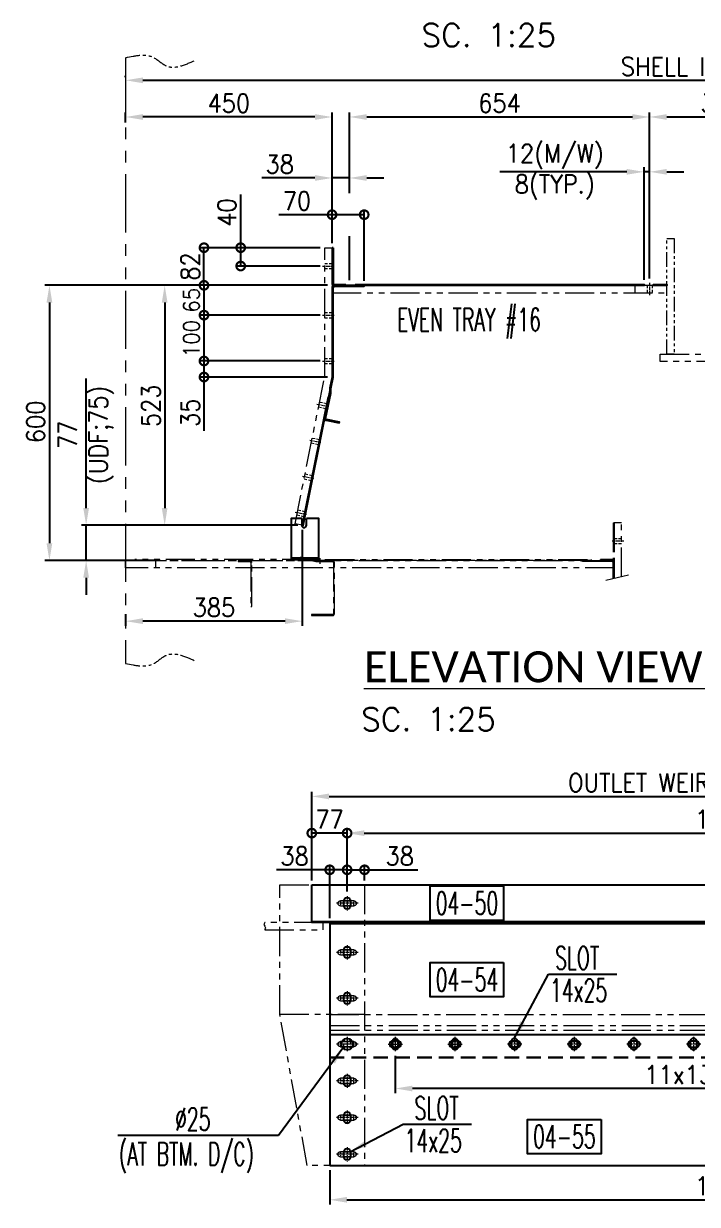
# Model space of a CAD drawing. Header units: inches. Extents: x -15980 to 45789, y -23276 to 2417.
# Drawn here: x 5788 to 7256, y -18742 to -16168 of the extents above; entities that cross this region are included whole.
import ezdxf
from ezdxf.enums import TextEntityAlignment as Align

# ---------------------------------------------------------------- set-up
doc = ezdxf.new("R2010")
doc.units = ezdxf.units.IN
doc.header["$MEASUREMENT"] = 0
for name, pattern in [('CENTER', [50.8, 31.75, -6.35, 6.35, -6.35]), ('CENTERX2', [101.6, 63.5, -12.7, 12.7, -12.7]), ('HIDDEN', [9.525, 6.35, -3.175]), ('HIDDENX2', [19.05, 12.7, -6.35]), ('PHANTOMX2', [127, 63.5, -12.7, 12.7, -12.7, 12.7, -12.7])]:
    doc.linetypes.add(name, pattern=pattern)
for name, color, linetype, lineweight in [('Center line', 181, 'CENTER', 5), ('CENTER LINES', 181, 'CENTERX2', 5), ('HATCH', 130, 'PHANTOMX2', 9), ('HIDDEN', 211, 'HIDDEN', 5), ('HIDDEN LINES', 211, 'HIDDENX2', 5), ('TEXT', 2, 'Continuous', 13)]:
    doc.layers.add(name, color=color, linetype=linetype, lineweight=lineweight)
doc.layers.add('dim', color=82, linetype='Continuous')
doc.styles.add('ROMANS', font='ROMANS.shx', dxfattribs={"width": 0.9, "bigfont": '@extfont2.shx'})
doc.styles.add('style4', font='calibri.ttf')
doc.dimstyles.new('1X25', dxfattribs={"dimscale": 25, "dimtxt": 1.6, "dimasz": 1.5, "dimexe": 0.4, "dimexo": 0.4, "dimgap": 0.4, "dimtad": 1, "dimdsep": 46, "dimtxsty": 'ROMANS', "dimcen": 0, "dimclrd": 256, "dimclre": 256, "dimclrt": 2, "dimadec": 0, "dimazin": 0, "dimtfac": 1, "dimtmove": 0, "dimatfit": 3, "dimfxl": 0.7, "dimlwd": -1, "dimlwe": -1, "dimarcsym": 1})

# ---------------------------------------------------------------- blocks, each defined once
blk = doc.blocks.new('*D424')
at = {"layer": 'Defpoints', "color": 0, "transparency": 16777216}
for p in [(6010.1, -16294.9), (8610.1, -16291.5), (8610.1, -16294.9)]:
    blk.add_point(p, dxfattribs=at)
at = {"layer": 'dim', "transparency": 16777216}
for p, q in [((6010.1, -16284.9), (6010.1, -16281.5)), ((6047.6, -16291.5), (8572.6, -16291.5)), ((8610.1, -16284.9), (8610.1, -16281.5))]:
    blk.add_line(p, q, dxfattribs=at)
for points in [[(6047.6, -16285.3), (6047.6, -16297.8), (6010.1, -16291.5)], [(8572.6, -16285.3), (8572.6, -16297.8), (8610.1, -16291.5)]]:
    blk.add_solid(points, dxfattribs=at)
at = {"layer": 'dim', "color": 2, "transparency": 16777216, "insert": (7310.1, -16261.5), "char_height": 40, "attachment_point": 5, "style": 'ROMANS'}
blk.add_mtext('SHELL I.D.=%%C2600', dxfattribs=at)
blk = doc.blocks.new('A$Ccc4aeafe')
blk.add_lwpolyline([(64.7, 605), (80.7, 605), (80.7, 323), (15.7, 0), (0, 3.2), (64.7, 324.7)], close=True)
at = {"layer": 'Center line', "ltscale": 0.2}
for p, q in [((60, 565), (85.3, 565)), ((60, 458), (85.3, 458)), ((60, 358), (85.3, 358)), ((72.3, 258.4), (47.8, 263.3)), ((56.5, 180), (32, 184.9)), ((40.7, 101.6), (16.2, 106.5)), ((24.9, 23.1), (0.4, 28.1))]:
    blk.add_line(p, q, dxfattribs=at)
at = {"layer": 'HIDDEN'}
for p, q in [((64.7, 570.5), (80.7, 570.5)), ((64.7, 559.5), (80.7, 559.5)), ((64.7, 463.5), (80.7, 463.5)), ((64.7, 452.5), (80.7, 452.5)), ((64.7, 363.5), (80.7, 363.5)), ((64.7, 352.5), (80.7, 352.5)), ((68.9, 264.7), (53.3, 267.9)), ((66.8, 253.9), (51.1, 257.1)), ((53.2, 186.3), (37.5, 189.4)), ((51, 175.5), (35.3, 178.6)), ((37.4, 107.8), (21.7, 111)), ((35.2, 97.1), (19.5, 100.2)), ((21.6, 29.4), (5.9, 32.6)), ((19.4, 18.6), (3.7, 21.8))]:
    blk.add_line(p, q, dxfattribs=at)
blk = doc.blocks.new('A$C940baf36')
at = {"ltscale": 0.5}
blk.add_lwpolyline([(91.4, -177.5), (107.4, -177.5), (107.4, 74.5), (91.4, 74.5)], close=True, dxfattribs=at)
blk = doc.blocks.new('A$C29092ab2')
for p, q in [((740.7, 523), (740.7, 507)), ((1120.7, 523), (1120.7, 507))]:
    blk.add_line(p, q)
for points in [[(810.7, 523), (80.7, 523), (80.7, 507), (810.7, 507)], [(1050.7, 523), (1780.7, 523), (1780.7, 507), (1050.7, 507)], [(795.7, 373), (1065.7, 373), (1065.7, 357), (795.7, 357)]]:
    blk.add_lwpolyline(points, close=True)
at = {"layer": 'Center line', "ltscale": 0.2}
for p, q in [((772.7, 528.1), (772.7, 501.9)), ((1088.7, 528.1), (1088.7, 501.9))]:
    blk.add_line(p, q, dxfattribs=at)
at = {"layer": 'HIDDEN'}
for p, q in [((767.2, 523), (767.2, 507)), ((778.2, 523), (778.2, 507)), ((1083.2, 523), (1083.2, 507)), ((1094.2, 523), (1094.2, 507)), ((899.7, 373), (899.7, 357)), ((961.7, 373), (961.7, 357))]:
    blk.add_line(p, q, dxfattribs=at)
at = {"xscale": -1}
for name, p in [('A$C940baf36', (918.1, 550.5)), ('A$Ccc4aeafe', (1861.4, 0))]:
    blk.add_blockref(name, p, dxfattribs=at)
for name, p in [('A$C940baf36', (943.2, 550.5)), ('A$Ccc4aeafe', (0, 0))]:
    blk.add_blockref(name, p)
blk = doc.blocks.new('A$C291c0052')
for p, q in [((3, 82), (1, 82)), ((31, 0), (31, 2))]:
    blk.add_line(p, q)
for points in [[(1, 82), (1, 4, 0.414214), (5, 0), (31, 0)], [(3, 82), (3, 4, 0.414214), (5, 2), (31, 2)]]:
    blk.add_lwpolyline(points, format="xyb")
at = {"layer": 'CENTER LINES'}
blk.add_line((0, 42), (4, 42), dxfattribs=at)
at = {"layer": 'HIDDEN LINES'}
for p, q in [((1, 54.5), (3, 54.5)), ((1, 29.5), (3, 29.5))]:
    blk.add_line(p, q, dxfattribs=at)
blk = doc.blocks.new('A$C7d63a8bb')
blk.add_lwpolyline([(-1.9, 223.3), (-13, 168.4, 0.414229), (-9.9, 163.7), (18.6, 158), (19, 159.9), (-9.5, 165.7, -0.414229), (-11, 168), (0.1, 223.1), (0.1, 233.3), (5, 257.7), (5, 452, -0.414214), (9, 456), (73, 456), (73, 458), (9, 458, 0.414214), (3, 452), (3, 257.9), (-1.9, 233.5), (-1.9, 223.3)], format="xyb")
at = {"layer": 'CENTER LINES', "ltscale": 0.1}
blk.add_line((41, 455), (41, 459), dxfattribs=at)
at = {"layer": 'CENTER LINES'}
for p, q in [((2, 393), (6, 393)), ((2, 293), (6, 293)), ((-8.8, 194.1), (-4.9, 193.3))]:
    blk.add_line(p, q, dxfattribs=at)
at = {"layer": 'HIDDEN LINES', "ltscale": 0.1}
for p, q in [((35, 456), (35, 458)), ((47, 456), (47, 458))]:
    blk.add_line(p, q, dxfattribs=at)
at = {"layer": 'HIDDEN LINES'}
for p, q in [((3, 405.5), (5, 405.5)), ((3, 380.5), (5, 380.5)), ((3, 305.5), (5, 305.5)), ((3, 280.5), (5, 280.5)), ((-5.4, 206.2), (-3.4, 205.8)), ((-10.3, 181.7), (-8.4, 181.3))]:
    blk.add_line(p, q, dxfattribs=at)
blk = doc.blocks.new('A$C08025b31')
at = {"layer": 'CENTER LINES'}
blk.add_line((0, 27.4), (4, 27.4), dxfattribs=at)
at = {"layer": 'HIDDEN LINES'}
for p, q in [((1, 39.9), (3, 39.9)), ((1, 14.9), (3, 14.9))]:
    blk.add_line(p, q, dxfattribs=at)
blk = doc.blocks.new('A$Cd7b1d68a')
blk.add_lwpolyline([(56.1, 279.3), (0, 0.4), (2, 0), (58.1, 278.9)], close=True)
at = {"rotation": 348.6218600303149}
for p in [(45.8, 233.1), (30, 154.6), (14.2, 76.2), (-1.5, -2.2)]:
    blk.add_blockref('A$C08025b31', p, dxfattribs=at)
blk = doc.blocks.new('A$C4edc5b9b')
blk.add_lwpolyline([(0, 2), (30, 2), (30, 0), (0, 0)], close=True)
blk = doc.blocks.new('A$Ce9d28f7a')
blk.add_lwpolyline([(3, 2), (633, 2), (633, 0), (3, 0)], close=True)
blk = doc.blocks.new('A$C5415b996')
blk.add_lwpolyline([(30, 0), (30, 96, 0.414214), (26, 100), (0, 100), (0, 98), (26, 98, -0.414214), (28, 96), (28, 0)], format="xyb", close=True)
blk = doc.blocks.new('A$C9f1ed8f9')
blk.add_lwpolyline([(431, 118, -0.414214), (433, 116), (433, 4, -0.414214), (431, 2), (385, 2), (385, 0), (431, 0, 0.414214), (435, 4), (435, 116, 0.414214), (431, 120), (395, 120), (385, 122), (0, 122), (0, 120), (384.8, 120), (394.8, 118)], format="xyb", close=True)
at = {"layer": 'CENTER LINES', "ltscale": 0.2}
blk.add_line((403, 125), (403, 113), dxfattribs=at)
at = {"layer": 'HIDDEN LINES', "ltscale": 0.2}
for p, q in [((397.5, 120), (397.5, 118)), ((408.5, 120), (408.5, 118))]:
    blk.add_line(p, q, dxfattribs=at)
blk.add_blockref('A$C5415b996', (225, 20))
blk = doc.blocks.new('A$Cd8bdfc00')
blk.add_lwpolyline([(0, 2), (580, 2), (580, 0), (0, 0)], close=True)
blk = doc.blocks.new('A$C98c03d73')
for p, q in [((65, 120), (65, 104)), ((995, 118), (995, 120)), ((995, 120), (1059, 120)), ((1059, 118), (995, 118)), ((1063, 80.2), (1063, 114)), ((1065, 114), (1065, 80.7)), ((1535, 114), (1535, 80.7)), ((1537, 80.2), (1537, 114)), ((1605, 120), (1541, 120)), ((1541, 118), (1605, 118)), ((1605, 118), (1605, 120)), ((2535, 120), (2535, 104)), ((1096, 88.2), (1046.6, 76.3)), ((1504, 88.2), (1553.4, 76.3))]:
    blk.add_line(p, q)
for points in [[(1081, 84.6), (1081, 202), (1065, 202), (1065, 80.7)], [(1519, 84.6), (1519, 202), (1535, 202), (1535, 80.7)]]:
    blk.add_lwpolyline(points)
for points in [[(0, 120), (1065, 120), (1065, 104), (0, 104)], [(2600, 120), (1535, 120), (1535, 104), (2600, 104)]]:
    blk.add_lwpolyline(points, close=True)
for centre, radius, start, end in [((1059, 114), 6, 0, 90), ((1059, 114), 4, 0, 90), ((1541, 114), 6, 90, 180), ((1541, 114), 4, 90, 180)]:
    blk.add_arc(centre, radius, start, end)
at = {"layer": 'Center line', "ltscale": 0.2}
for p, q in [((1085.7, 162), (1060.3, 162)), ((1514.3, 162), (1539.7, 162))]:
    blk.add_line(p, q, dxfattribs=at)
at = {"layer": 'CENTER LINES', "ltscale": 0.1}
for p, q in [((1027, 117), (1027, 121)), ((1573, 117), (1573, 121))]:
    blk.add_line(p, q, dxfattribs=at)
at = {"layer": 'HIDDEN'}
for p, q in [((1081, 167.5), (1065, 167.5)), ((1081, 156.5), (1065, 156.5)), ((1519, 167.5), (1535, 167.5)), ((1519, 156.5), (1535, 156.5))]:
    blk.add_line(p, q, dxfattribs=at)
at = {"layer": 'HIDDEN LINES', "ltscale": 0.1}
for p, q in [((1021, 118), (1021, 120)), ((1033, 118), (1033, 120)), ((1567, 118), (1567, 120)), ((1579, 118), (1579, 120))]:
    blk.add_line(p, q, dxfattribs=at)
at = {"xscale": -1}
for name, p in [('A$C291c0052', (1066, 120)), ('A$Cd8bdfc00', (2165, 120)), ('A$C9f1ed8f9', (2580, 0))]:
    blk.add_blockref(name, p, dxfattribs=at)
for name, p in [('A$C291c0052', (1534, 120)), ('A$C9f1ed8f9', (20, 0)), ('A$Cd8bdfc00', (435, 120))]:
    blk.add_blockref(name, p)
blk = doc.blocks.new('A$Ca2adf0ab')
for p, q in [((23, 93.3), (23, 78.3)), ((33, 78.3), (33, 93.3)), ((60, 6.3), (0, 6.3))]:
    blk.add_line(p, q)
blk.add_lwpolyline([(23, 93.3), (0, 93.3), (0, 3.3), (60, 3.3), (60, 93.3), (33, 93.3)])
blk.add_arc((28, 78.3), 5, 180, 0)
at = {"layer": 'Center line', "ltscale": 0.05}
blk.add_line((20, 9.6), (20, 0), dxfattribs=at)
at = {"layer": 'HIDDEN'}
for p, q in [((7.5, 6.3), (7.5, 3.3)), ((32.5, 3.3), (32.5, 6.3))]:
    blk.add_line(p, q, dxfattribs=at)
blk = doc.blocks.new('A$C710c3a4a')
for name, p in [('A$C291c0052', (449, 720)), ('A$C7d63a8bb', (447, 262)), ('A$Ce9d28f7a', (497, 720)), ('A$C4edc5b9b', (1150, 720)), ('A$Cd7b1d68a', (385, 196.6)), ('A$Ca2adf0ab', (361, 118.7))]:
    blk.add_blockref(name, p)
at = {"xscale": -1}
for name, p in [('A$C291c0052', (2151, 720)), ('A$C4edc5b9b', (1450, 720)), ('A$Ce9d28f7a', (2103, 720)), ('A$C7d63a8bb', (2153, 262)), ('A$Cd7b1d68a', (2215, 196.6)), ('A$Ca2adf0ab', (2239, 118.7))]:
    blk.add_blockref(name, p, dxfattribs=at)
at = {"layer": 'HATCH', "ltscale": 2}
blk.add_blockref('A$C29092ab2', (369.3, 197), dxfattribs=at)
at = {"layer": 'HATCH'}
blk.add_blockref('A$C98c03d73', (0, 0), dxfattribs=at)
blk = doc.blocks.new('*D518')
at = {"layer": 'Defpoints', "color": 0, "transparency": 16777216}
for p in [(6010.1, -16371.5), (6010.1, -16393.4), (6460.1, -16656.5)]:
    blk.add_point(p, dxfattribs=at)
at = {"layer": 'dim', "transparency": 16777216}
for p, q in [((6010.1, -16383.4), (6010.1, -16361.5)), ((6422.6, -16371.5), (6047.6, -16371.5)), ((6460.1, -16646.5), (6460.1, -16361.5))]:
    blk.add_line(p, q, dxfattribs=at)
for points in [[(6047.6, -16365.3), (6047.6, -16377.8), (6010.1, -16371.5)], [(6422.6, -16365.3), (6422.6, -16377.8), (6460.1, -16371.5)]]:
    blk.add_solid(points, dxfattribs=at)
at = {"layer": 'dim', "color": 2, "transparency": 16777216, "insert": (6235.1, -16341.5), "char_height": 40, "attachment_point": 5, "style": 'ROMANS'}
blk.add_mtext('450', dxfattribs=at)
blk = doc.blocks.new('*D519')
at = {"layer": 'Defpoints', "color": 0, "transparency": 16777216}
for p in [(6498.1, -16504.5), (6460.1, -16656.5), (6498.1, -16737.5)]:
    blk.add_point(p, dxfattribs=at)
at = {"layer": 'dim', "transparency": 16777216}
for p, q in [((6460.1, -16537.6), (6460.1, -16494.5)), ((6498.1, -16537.6), (6498.1, -16494.5)), ((6422.6, -16504.5), (6306.8, -16504.5)), ((6498.1, -16504.5), (6460.1, -16504.5)), ((6535.6, -16504.5), (6573.1, -16504.5)), ((6460.1, -16646.5), (6460.1, -16631.3)), ((6498.1, -16727.5), (6498.1, -16631.3))]:
    blk.add_line(p, q, dxfattribs=at)
for points in [[(6422.6, -16498.2), (6422.6, -16510.7), (6460.1, -16504.5)], [(6535.6, -16498.2), (6535.6, -16510.7), (6498.1, -16504.5)]]:
    blk.add_solid(points, dxfattribs=at)
at = {"layer": 'dim', "color": 2, "transparency": 16777216, "insert": (6346, -16474.5), "char_height": 40, "attachment_point": 5, "style": 'ROMANS'}
blk.add_mtext('38', dxfattribs=at)
blk = doc.blocks.new('_DotSmall')
at = {"color": 0, "linetype": 'ByBlock', "const_width": 0.5}
blk.add_lwpolyline([(-0.0625, 0, 1), (0.0625, 0, 1)], format="xyb", close=True, dxfattribs=at)
blk = doc.blocks.new('*D520')
at = {"layer": 'Defpoints', "color": 0, "transparency": 16777216}
for p in [(6460.1, -16584.5), (6460.1, -16656.5), (6530.1, -16738.5)]:
    blk.add_point(p, dxfattribs=at)
at = {"layer": 'dim', "transparency": 16777216}
for p, q in [((6460.1, -16646.5), (6460.1, -16574.5)), ((6530.1, -16728.5), (6530.1, -16574.5)), ((6460.1, -16584.5), (6344.3, -16584.5)), ((6530.1, -16584.5), (6460.1, -16584.5))]:
    blk.add_line(p, q, dxfattribs=at)
at = {"layer": 'dim', "transparency": 16777216, "xscale": 37.5, "yscale": 37.5, "zscale": 37.5, "rotation": 180}
blk.add_blockref('_DotSmall', (6460.1, -16584.5), dxfattribs=at)
at = {"layer": 'dim', "transparency": 16777216, "xscale": 37.5, "yscale": 37.5, "zscale": 37.5}
blk.add_blockref('_DotSmall', (6530.1, -16584.5), dxfattribs=at)
at = {"layer": 'dim', "color": 2, "transparency": 16777216, "insert": (6383.5, -16554.5), "char_height": 40, "attachment_point": 5, "style": 'ROMANS'}
blk.add_mtext('70', dxfattribs=at)
blk = doc.blocks.new('*D521')
at = {"layer": 'Defpoints', "color": 0, "transparency": 16777216}
for p in [(7152.1, -16371.5), (6498.1, -16737.5), (7152.1, -16733.5)]:
    blk.add_point(p, dxfattribs=at)
at = {"layer": 'dim', "transparency": 16777216}
for p, q in [((6498.1, -16537.6), (6498.1, -16361.5)), ((6535.6, -16371.5), (7114.6, -16371.5)), ((7152.1, -16723.5), (7152.1, -16361.5)), ((6498.1, -16727.5), (6498.1, -16631.3))]:
    blk.add_line(p, q, dxfattribs=at)
for points in [[(6535.6, -16365.3), (6535.6, -16377.8), (6498.1, -16371.5)], [(7114.6, -16365.3), (7114.6, -16377.8), (7152.1, -16371.5)]]:
    blk.add_solid(points, dxfattribs=at)
at = {"layer": 'dim', "color": 2, "transparency": 16777216, "insert": (6825.1, -16341.5), "char_height": 40, "attachment_point": 5, "style": 'ROMANS'}
blk.add_mtext('654', dxfattribs=at)
blk = doc.blocks.new('*D522')
at = {"layer": 'Defpoints', "color": 0, "transparency": 16777216}
for p in [(7468.1, -16371.5), (7152.1, -16733.5), (7468.1, -16733.5)]:
    blk.add_point(p, dxfattribs=at)
at = {"layer": 'dim', "transparency": 16777216}
for p, q in [((7152.1, -16723.5), (7152.1, -16361.5)), ((7189.6, -16371.5), (7430.6, -16371.5)), ((7468.1, -16723.5), (7468.1, -16361.5))]:
    blk.add_line(p, q, dxfattribs=at)
for points in [[(7189.6, -16365.3), (7189.6, -16377.8), (7152.1, -16371.5)], [(7430.6, -16365.3), (7430.6, -16377.8), (7468.1, -16371.5)]]:
    blk.add_solid(points, dxfattribs=at)
at = {"layer": 'dim', "color": 2, "transparency": 16777216, "insert": (7310.1, -16341.5), "char_height": 40, "attachment_point": 5, "style": 'ROMANS'}
blk.add_mtext('316', dxfattribs=at)
blk = doc.blocks.new('*D525')
at = {"layer": 'Defpoints', "color": 0, "transparency": 16777216}
for p in [(7140.1, -16491.1), (7140.1, -16736.5), (7152.1, -16733.5)]:
    blk.add_point(p, dxfattribs=at)
at = {"layer": 'dim', "transparency": 16777216}
for p, q in [((7102.6, -16491.1), (6825.7, -16491.1)), ((7140.1, -16726.5), (7140.1, -16481.1)), ((7152.1, -16491.1), (7140.1, -16491.1)), ((7152.1, -16723.5), (7152.1, -16481.1)), ((7189.6, -16491.1), (7227.1, -16491.1))]:
    blk.add_line(p, q, dxfattribs=at)
for points in [[(7102.6, -16484.8), (7102.6, -16497.3), (7140.1, -16491.1)], [(7189.6, -16484.8), (7189.6, -16497.3), (7152.1, -16491.1)]]:
    blk.add_solid(points, dxfattribs=at)
at = {"layer": 'dim', "color": 2, "transparency": 16777216, "insert": (6945.4, -16491.1), "char_height": 40, "attachment_point": 5, "style": 'ROMANS'}
blk.add_mtext('12(M/W)\\P8(TYP.)', dxfattribs=at)
blk = doc.blocks.new('*D530')
at = {"layer": 'Defpoints', "color": 0, "transparency": 16777216}
for p in [(6260.9, -16656.5), (6444.1, -16656.5), (6444.1, -16696.5)]:
    blk.add_point(p, dxfattribs=at)
at = {"layer": 'dim', "transparency": 16777216}
for p, q in [((6260.9, -16656.5), (6260.9, -16540.8)), ((6434.1, -16656.5), (6250.9, -16656.5)), ((6260.9, -16696.5), (6260.9, -16656.5)), ((6434.1, -16696.5), (6250.9, -16696.5))]:
    blk.add_line(p, q, dxfattribs=at)
at = {"layer": 'dim', "transparency": 16777216, "xscale": 37.5, "yscale": 37.5, "zscale": 37.5}
for p, rotation in [((6260.9, -16656.5), 90), ((6260.9, -16696.5), 270)]:
    blk.add_blockref('_DotSmall', p, dxfattribs=dict(at, rotation=rotation))
at = {"layer": 'dim', "color": 2, "transparency": 16777216, "insert": (6230.9, -16579.9), "char_height": 40, "attachment_point": 5, "rotation": 90, "style": 'ROMANS'}
blk.add_mtext('40', dxfattribs=at)
blk = doc.blocks.new('*D531')
at = {"layer": 'Defpoints', "color": 0, "transparency": 16777216}
for p in [(6180.9, -16656.5), (6444.1, -16656.5), (6460.1, -16738.5)]:
    blk.add_point(p, dxfattribs=at)
at = {"layer": 'dim', "transparency": 16777216}
for p, q in [((6434.1, -16656.5), (6170.9, -16656.5)), ((6180.9, -16738.5), (6180.9, -16656.5)), ((6450.1, -16738.5), (6170.9, -16738.5))]:
    blk.add_line(p, q, dxfattribs=at)
at = {"layer": 'dim', "transparency": 16777216, "xscale": 37.5, "yscale": 37.5, "zscale": 37.5}
for p, rotation in [((6180.9, -16656.5), 90), ((6180.9, -16738.5), 270)]:
    blk.add_blockref('_DotSmall', p, dxfattribs=dict(at, rotation=rotation))
at = {"layer": 'dim', "color": 2, "transparency": 16777216, "insert": (6150.9, -16697.5), "char_height": 40, "attachment_point": 5, "rotation": 90, "style": 'ROMANS'}
blk.add_mtext('82', dxfattribs=at)
blk = doc.blocks.new('*D532')
at = {"layer": 'Defpoints', "color": 0, "transparency": 16777216}
for p in [(6460.1, -16738.5), (5844, -17338.5), (6010.1, -17338.5)]:
    blk.add_point(p, dxfattribs=at)
at = {"layer": 'dim', "transparency": 16777216}
for p, q in [((6450.1, -16738.5), (5834, -16738.5)), ((5844, -16776), (5844, -17301)), ((6000.1, -17338.5), (5834, -17338.5))]:
    blk.add_line(p, q, dxfattribs=at)
for points in [[(5837.7, -16776), (5850.2, -16776), (5844, -16738.5)], [(5837.7, -17301), (5850.2, -17301), (5844, -17338.5)]]:
    blk.add_solid(points, dxfattribs=at)
at = {"layer": 'dim', "color": 2, "transparency": 16777216, "insert": (5814, -17036.2), "char_height": 40, "attachment_point": 5, "rotation": 90, "style": 'ROMANS'}
blk.add_mtext('600', dxfattribs=at)
blk = doc.blocks.new('*D533')
at = {"layer": 'Defpoints', "color": 0, "transparency": 16777216}
for p in [(6460.1, -16738.5), (6180.9, -16803.5), (6444.1, -16803.5)]:
    blk.add_point(p, dxfattribs=at)
at = {"layer": 'dim', "transparency": 16777216}
for p, q in [((6450.1, -16738.5), (6170.9, -16738.5)), ((6180.9, -16738.5), (6180.9, -16803.5)), ((6434.1, -16803.5), (6170.9, -16803.5))]:
    blk.add_line(p, q, dxfattribs=at)
at = {"layer": 'dim', "transparency": 16777216, "xscale": 37.5, "yscale": 37.5, "zscale": 37.5}
for p, rotation in [((6180.9, -16738.5), 90), ((6180.9, -16803.5), 270)]:
    blk.add_blockref('_DotSmall', p, dxfattribs=dict(at, rotation=rotation))
at = {"layer": 'dim', "color": 2, "transparency": 16777216, "insert": (6153.4, -16771), "char_height": 35, "attachment_point": 5, "rotation": 90, "style": 'ROMANS'}
blk.add_mtext('65', dxfattribs=at)
blk = doc.blocks.new('*D534')
at = {"layer": 'Defpoints', "color": 0, "transparency": 16777216}
for p in [(6444.1, -16803.5), (6180.9, -16903.5), (6444.1, -16903.5)]:
    blk.add_point(p, dxfattribs=at)
at = {"layer": 'dim', "transparency": 16777216}
for p, q in [((6434.1, -16803.5), (6170.9, -16803.5)), ((6180.9, -16803.5), (6180.9, -16903.5)), ((6434.1, -16903.5), (6170.9, -16903.5))]:
    blk.add_line(p, q, dxfattribs=at)
at = {"layer": 'dim', "transparency": 16777216, "xscale": 37.5, "yscale": 37.5, "zscale": 37.5}
for p, rotation in [((6180.9, -16803.5), 90), ((6180.9, -16903.5), 270)]:
    blk.add_blockref('_DotSmall', p, dxfattribs=dict(at, rotation=rotation))
at = {"layer": 'dim', "color": 2, "transparency": 16777216, "insert": (6153.4, -16854.7), "char_height": 35, "attachment_point": 5, "rotation": 90, "style": 'ROMANS'}
blk.add_mtext('100', dxfattribs=at)
blk = doc.blocks.new('*D528')
at = {"layer": 'Defpoints', "color": 0, "transparency": 16777216}
for p in [(6444.1, -16903.5), (6180.9, -16938.5), (6460.1, -16938.5)]:
    blk.add_point(p, dxfattribs=at)
at = {"layer": 'dim', "transparency": 16777216}
for p, q in [((6434.1, -16903.5), (6170.9, -16903.5)), ((6180.9, -16903.5), (6180.9, -16938.5)), ((6450.1, -16938.5), (6170.9, -16938.5)), ((6180.9, -16938.5), (6180.9, -17055.5))]:
    blk.add_line(p, q, dxfattribs=at)
at = {"layer": 'dim', "transparency": 16777216, "xscale": 37.5, "yscale": 37.5, "zscale": 37.5}
for p, rotation in [((6180.9, -16903.5), 90), ((6180.9, -16938.5), 270)]:
    blk.add_blockref('_DotSmall', p, dxfattribs=dict(at, rotation=rotation))
at = {"layer": 'dim', "color": 2, "transparency": 16777216, "insert": (6150.9, -17016.4), "char_height": 40, "attachment_point": 5, "rotation": 90, "style": 'ROMANS'}
blk.add_mtext('35', dxfattribs=at)
blk = doc.blocks.new('*D535')
at = {"layer": 'Defpoints', "color": 0, "transparency": 16777216}
for p in [(6460.1, -16738.5), (6095.2, -17261.5), (6395.1, -17261.5)]:
    blk.add_point(p, dxfattribs=at)
at = {"layer": 'dim', "transparency": 16777216}
for p, q in [((6450.1, -16738.5), (6085.2, -16738.5)), ((6095.2, -16776), (6095.2, -17224)), ((6385.1, -17261.5), (6085.2, -17261.5))]:
    blk.add_line(p, q, dxfattribs=at)
for points in [[(6088.9, -16776), (6101.4, -16776), (6095.2, -16738.5)], [(6088.9, -17224), (6101.4, -17224), (6095.2, -17261.5)]]:
    blk.add_solid(points, dxfattribs=at)
at = {"layer": 'dim', "color": 2, "transparency": 16777216, "insert": (6065.2, -17001.2), "char_height": 40, "attachment_point": 5, "rotation": 90, "style": 'ROMANS'}
blk.add_mtext('523', dxfattribs=at)
blk = doc.blocks.new('*D529')
at = {"layer": 'Defpoints', "color": 0, "transparency": 16777216}
for p in [(6395.1, -17261.5), (5924, -17338.5), (6095.2, -17338.5)]:
    blk.add_point(p, dxfattribs=at)
at = {"layer": 'dim', "transparency": 16777216}
for p, q in [((5924, -17224), (5924, -16942)), ((6385.1, -17261.5), (5914, -17261.5)), ((5924, -17338.5), (5924, -17261.5)), ((6085.2, -17338.5), (5914, -17338.5)), ((5924, -17376), (5924, -17413.5))]:
    blk.add_line(p, q, dxfattribs=at)
for points in [[(5917.7, -17224), (5930.2, -17224), (5924, -17261.5)], [(5917.7, -17376), (5930.2, -17376), (5924, -17338.5)]]:
    blk.add_solid(points, dxfattribs=at)
at = {"layer": 'dim', "color": 2, "transparency": 16777216, "insert": (5924, -17064.3), "char_height": 40, "attachment_point": 5, "rotation": 90, "style": 'ROMANS'}
blk.add_mtext('77\\P(UDF;75)', dxfattribs=at)
blk = doc.blocks.new('*D561')
at = {"layer": 'Defpoints', "color": 0, "transparency": 16777216}
for p in [(6395.1, -17261.5), (6010.1, -17445.1), (6010.1, -17470.7)]:
    blk.add_point(p, dxfattribs=at)
at = {"layer": 'dim', "transparency": 16777216}
for p, q in [((6395.1, -17271.5), (6395.1, -17480.7)), ((6010.1, -17455.1), (6010.1, -17480.7)), ((6357.6, -17470.7), (6047.6, -17470.7))]:
    blk.add_line(p, q, dxfattribs=at)
for points in [[(6047.6, -17464.4), (6047.6, -17476.9), (6010.1, -17470.7)], [(6357.6, -17464.4), (6357.6, -17476.9), (6395.1, -17470.7)]]:
    blk.add_solid(points, dxfattribs=at)
at = {"layer": 'dim', "color": 2, "transparency": 16777216, "insert": (6202.6, -17440.7), "char_height": 40, "attachment_point": 5, "style": 'ROMANS'}
blk.add_mtext('385', dxfattribs=at)
blk = doc.blocks.new('A$C5ae93739')
blk.add_lwpolyline([(38.4, 0), (9.4, 0, -1), (9.4, 11), (38.4, 11, -1)], format="xyb", close=True)
at = {"layer": 'Center line', "ltscale": 0.2}
for p, q in [((0, 5.5), (47.8, 5.5)), ((9.4, 0), (9.4, 11)), ((38.4, 11), (38.4, 0))]:
    blk.add_line(p, q, dxfattribs=at)
blk = doc.blocks.new('A$C871214be')
for p, q in [((90, 529.5), (217.5, 529.5)), ((90, 513.5), (90, 529.5)), ((215.5, 517.5), (217.5, 521.5)), ((217.5, 513.5), (215.5, 517.5)), ((217.5, 529.5), (219.5, 525.5)), ((219.5, 525.5), (217.5, 521.5)), ((217.5, 513.5), (90, 513.5)), ((185, 329.5), (0, 329.5))]:
    blk.add_line(p, q)
blk.add_lwpolyline([(0, 611.5), (0, 0), (125, 0), (185, 329.5), (185, 611.5)], close=True)
for p in [(14.1, 566), (14.1, 459), (14.1, 359), (14.1, 259), (14.1, 179), (14.1, 99), (14.3, 19)]:
    blk.add_blockref('A$C5ae93739', p)
blk = doc.blocks.new('A$C6c588b5b')
at = {"xscale": -1}
blk.add_blockref('A$C871214be', (219.5, 0), dxfattribs=at)
blk.add_blockref('A$C871214be', (1783.5, 0))
blk = doc.blocks.new('A$C25e64056')
blk.add_lwpolyline([(11.6, 0, -1), (11.6, 14), (22.6, 14, -1), (22.6, 0)], format="xyb", close=True)
at = {"layer": 'Center line', "ltscale": 0.2}
for p, q in [((1.5, 7), (32.6, 7)), ((11.6, 0), (11.6, 14)), ((22.6, 14), (22.6, 0))]:
    blk.add_line(p, q, dxfattribs=at)
blk = doc.blocks.new('A$C8f880b8f')
blk.add_line((1794, 2), (0, 2))
blk.add_lwpolyline([(0, 82), (1794, 82), (1794, 0), (0, 0)], close=True)
at = {"rotation": 270}
for p in [(70, 59.1), (1710, 59.1)]:
    blk.add_blockref('A$C25e64056', p, dxfattribs=at)
blk = doc.blocks.new('A$Cb4d753b1')
blk.add_circle((14.8, 14.8), 12.5)
at = {"layer": 'Center line', "ltscale": 0.2}
for p, q in [((14.8, 29.6), (14.8, 0)), ((29.6, 14.8), (0, 14.8))]:
    blk.add_line(p, q, dxfattribs=at)
blk = doc.blocks.new('A$C2c1e5900')
blk.add_lwpolyline([(0, 0), (1716, 0), (1716, 284.5), (0, 284.5)], close=True)
blk.add_blockref('A$Cb4d753b1', (23.2, 249.7))
for p, xscale, rotation in [((125.9, 271.5), -1, 180), ((255.9, 271.5), -1, 180), ((905.9, 271.5), -1, 180), ((1035.9, 271.5), -1, 180), ((1165.9, 271.5), -1, 180), ((1295.9, 271.5), -1, 180), ((1685, 201.6), -1.000000000000002, 90), ((1685, 121.6), -1.000000000000002, 90), ((1685, 41.6), -1.000000000000002, 90)]:
    blk.add_blockref('A$C25e64056', p, dxfattribs=dict(xscale=xscale, rotation=rotation))
for p, rotation in [((420.1, 271.5), 180), ((550.1, 271.5), 180), ((680.1, 271.5), 180), ((810.1, 271.5), 180), ((1460.1, 271.5), 180), ((1590.1, 271.5), 180), ((31, 201.6), 270), ((31, 121.6), 270), ((31, 41.6), 270)]:
    blk.add_blockref('A$C25e64056', p, dxfattribs=dict(rotation=rotation))
at = {"xscale": -1}
blk.add_blockref('A$Cb4d753b1', (1692.8, 249.7), dxfattribs=at)
blk = doc.blocks.new('A$C1fdca5e3')
for p, q in [((1716, 295), (0, 295)), ((0, 295), (0, 50)), ((0, 293), (1716, 293)), ((1716, 50), (1716, 295))]:
    blk.add_line(p, q)
at = {"layer": 'HATCH'}
for p, q in [((0, 94.7), (1716, 94.7)), ((1716, 70), (0, 70)), ((1716, 60), (0, 60))]:
    blk.add_line(p, q, dxfattribs=at)
at = {"layer": 'HIDDEN', "ltscale": 5}
for p, q in [((0, 50), (0, 0)), ((1716, 0), (1716, 50)), ((0, 2), (1716, 2)), ((0, 0), (1716, 0))]:
    blk.add_line(p, q, dxfattribs=at)
at = {"rotation": 270}
for p in [(31, 247), (31, 147), (136, 47.1), (266, 47.1), (396, 47.1), (526, 47.1), (1046, 47.1)]:
    blk.add_blockref('A$C25e64056', p, dxfattribs=at)
at = {"rotation": 90}
for p, xscale in [((1685, 247), -1.000000000000003), ((1685, 147), -1.000000000000003), ((670, 47.1), -1.000000000000001), ((800, 47.1), -1.000000000000001), ((930, 47.1), -1.000000000000001), ((1190, 47.1), -1.000000000000001), ((1320, 47.1), -1.000000000000001), ((1450, 47.1), -1.000000000000001), ((1580, 47.1), -1.000000000000001)]:
    blk.add_blockref('A$C25e64056', p, dxfattribs=dict(at, xscale=xscale))
at = {"layer": 'HIDDEN', "rotation": 270}
blk.add_blockref('A$C25e64056', (31, 47.1), dxfattribs=at)
at = {"layer": 'HIDDEN', "xscale": -1.000000000000003, "rotation": 90}
blk.add_blockref('A$C25e64056', (1685, 47.1), dxfattribs=at)
blk = doc.blocks.new('A$C33262ec8')
for name, p in [('A$C8f880b8f', (104.5, 529.5)), ('A$C1fdca5e3', (143.5, 234.5)), ('A$C2c1e5900', (143.5, 0))]:
    blk.add_blockref(name, p)
at = {"layer": 'HATCH', "ltscale": 2}
blk.add_blockref('A$C6c588b5b', (0, 0), dxfattribs=at)
blk = doc.blocks.new('*D598')
at = {"layer": 'Defpoints', "color": 0, "transparency": 16777216}
for p in [(6454.9, -18657.4), (8170.9, -18657.4), (8170.9, -18732.2)]:
    blk.add_point(p, dxfattribs=at)
at = {"layer": 'dim', "transparency": 16777216}
for p, q in [((6454.9, -18667.4), (6454.9, -18742.2)), ((8170.9, -18667.4), (8170.9, -18742.2)), ((6492.4, -18732.2), (8133.4, -18732.2))]:
    blk.add_line(p, q, dxfattribs=at)
for points in [[(6492.4, -18726), (6492.4, -18738.5), (6454.9, -18732.2)], [(8133.4, -18726), (8133.4, -18738.5), (8170.9, -18732.2)]]:
    blk.add_solid(points, dxfattribs=at)
at = {"layer": 'dim', "color": 2, "transparency": 16777216, "insert": (7312.9, -18702.2), "char_height": 40, "attachment_point": 5, "style": 'ROMANS'}
blk.add_mtext('1716', dxfattribs=at)
blk = doc.blocks.new('*D603')
at = {"layer": 'Defpoints', "color": 0, "transparency": 16777216}
for p in [(8209.9, -17852.8), (6415.9, -18045.9), (8209.9, -18045.9)]:
    blk.add_point(p, dxfattribs=at)
at = {"layer": 'dim', "transparency": 16777216}
for p, q in [((6415.9, -18035.9), (6415.9, -17842.8)), ((6453.4, -17852.8), (8172.4, -17852.8)), ((8209.9, -17965.9), (8209.9, -17842.8))]:
    blk.add_line(p, q, dxfattribs=at)
for points in [[(6453.4, -17846.6), (6453.4, -17859.1), (6415.9, -17852.8)], [(8172.4, -17846.6), (8172.4, -17859.1), (8209.9, -17852.8)]]:
    blk.add_solid(points, dxfattribs=at)
at = {"layer": 'dim', "color": 2, "transparency": 16777216, "insert": (7312.9, -17822.8), "char_height": 40, "attachment_point": 5, "style": 'ROMANS'}
blk.add_mtext('OUTLET WEIR LENGTH=1794', dxfattribs=at)
blk = doc.blocks.new('*D599')
at = {"layer": 'Defpoints', "color": 0, "transparency": 16777216}
for p in [(8132.9, -17932.8), (6492.9, -18070.4), (8132.9, -18070.4)]:
    blk.add_point(p, dxfattribs=at)
at = {"layer": 'dim', "transparency": 16777216}
for p, q in [((6492.9, -18060.4), (6492.9, -17922.8)), ((6530.4, -17932.8), (8095.4, -17932.8)), ((8132.9, -18060.4), (8132.9, -17922.8))]:
    blk.add_line(p, q, dxfattribs=at)
for points in [[(6530.4, -17926.6), (6530.4, -17939.1), (6492.9, -17932.8)], [(8095.4, -17926.6), (8095.4, -17939.1), (8132.9, -17932.8)]]:
    blk.add_solid(points, dxfattribs=at)
at = {"layer": 'dim', "color": 2, "transparency": 16777216, "insert": (7312.9, -17902.8), "char_height": 40, "attachment_point": 5, "style": 'ROMANS'}
blk.add_mtext('1640', dxfattribs=at)
blk = doc.blocks.new('*D601')
at = {"layer": 'Defpoints', "color": 0, "transparency": 16777216}
for p in [(6530.9, -18012.8), (6530.9, -18045.9), (6492.9, -18070.4)]:
    blk.add_point(p, dxfattribs=at)
at = {"layer": 'dim', "transparency": 16777216}
for p, q in [((6492.9, -18060.4), (6492.9, -18002.8)), ((6492.9, -18012.8), (6530.9, -18012.8)), ((6530.9, -18035.9), (6530.9, -18002.8)), ((6530.9, -18012.8), (6646.7, -18012.8))]:
    blk.add_line(p, q, dxfattribs=at)
at = {"layer": 'dim', "transparency": 16777216, "xscale": 37.5, "yscale": 37.5, "zscale": 37.5, "rotation": 180}
blk.add_blockref('_DotSmall', (6492.9, -18012.8), dxfattribs=at)
at = {"layer": 'dim', "transparency": 16777216, "xscale": 37.5, "yscale": 37.5, "zscale": 37.5}
blk.add_blockref('_DotSmall', (6530.9, -18012.8), dxfattribs=at)
at = {"layer": 'dim', "color": 2, "transparency": 16777216, "insert": (6607.6, -17982.8), "char_height": 40, "attachment_point": 5, "style": 'ROMANS'}
blk.add_mtext('38', dxfattribs=at)
blk = doc.blocks.new('*D606')
at = {"layer": 'Defpoints', "color": 0, "transparency": 16777216}
for p in [(6454.9, -18012.8), (6492.9, -18070.4), (6454.9, -18127.9)]:
    blk.add_point(p, dxfattribs=at)
at = {"layer": 'dim', "transparency": 16777216}
for p, q in [((6454.9, -18012.8), (6339.2, -18012.8)), ((6454.9, -18117.9), (6454.9, -18002.8)), ((6492.9, -18012.8), (6454.9, -18012.8)), ((6492.9, -18060.4), (6492.9, -18002.8))]:
    blk.add_line(p, q, dxfattribs=at)
at = {"layer": 'dim', "transparency": 16777216, "xscale": 37.5, "yscale": 37.5, "zscale": 37.5, "rotation": 180}
blk.add_blockref('_DotSmall', (6454.9, -18012.8), dxfattribs=at)
at = {"layer": 'dim', "transparency": 16777216, "xscale": 37.5, "yscale": 37.5, "zscale": 37.5}
blk.add_blockref('_DotSmall', (6492.9, -18012.8), dxfattribs=at)
at = {"layer": 'dim', "color": 2, "transparency": 16777216, "insert": (6378.3, -17982.8), "char_height": 40, "attachment_point": 5, "style": 'ROMANS'}
blk.add_mtext('38', dxfattribs=at)
blk = doc.blocks.new('*D607')
at = {"layer": 'Defpoints', "color": 0, "transparency": 16777216}
for p in [(6415.9, -17932.8), (6415.9, -18045.9), (6492.9, -18070.4)]:
    blk.add_point(p, dxfattribs=at)
at = {"layer": 'dim', "transparency": 16777216}
for p, q in [((6415.9, -17965.9), (6415.9, -17922.8)), ((6492.9, -17932.8), (6415.9, -17932.8)), ((6492.9, -17965.9), (6492.9, -17922.8)), ((6492.9, -18060.4), (6492.9, -18059.7))]:
    blk.add_line(p, q, dxfattribs=at)
at = {"layer": 'dim', "transparency": 16777216, "xscale": 37.5, "yscale": 37.5, "zscale": 37.5, "rotation": 180}
blk.add_blockref('_DotSmall', (6415.9, -17932.8), dxfattribs=at)
at = {"layer": 'dim', "transparency": 16777216, "xscale": 37.5, "yscale": 37.5, "zscale": 37.5}
blk.add_blockref('_DotSmall', (6492.9, -17932.8), dxfattribs=at)
at = {"layer": 'dim', "color": 2, "transparency": 16777216, "insert": (6454.4, -17902.8), "char_height": 40, "attachment_point": 5, "style": 'ROMANS'}
blk.add_mtext('77', dxfattribs=at)
blk = doc.blocks.new('*D602')
at = {"layer": 'Defpoints', "color": 0, "transparency": 16777216}
for p in [(8027.9, -18392.9), (6597.9, -18408.5), (6597.9, -18489.6)]:
    blk.add_point(p, dxfattribs=at)
at = {"layer": 'dim', "transparency": 16777216}
for p, q in [((8027.9, -18402.9), (8027.9, -18499.6)), ((6597.9, -18418.5), (6597.9, -18499.6)), ((7990.4, -18489.6), (6635.4, -18489.6))]:
    blk.add_line(p, q, dxfattribs=at)
for points in [[(6635.4, -18483.4), (6635.4, -18495.9), (6597.9, -18489.6)], [(7990.4, -18483.4), (7990.4, -18495.9), (8027.9, -18489.6)]]:
    blk.add_solid(points, dxfattribs=at)
at = {"layer": 'dim', "color": 2, "transparency": 16777216, "insert": (7312.9, -18459.6), "char_height": 40, "attachment_point": 5, "style": 'ROMANS'}
blk.add_mtext('11x130=1430', dxfattribs=at)

msp = doc.modelspace()

# ---------------------------------------------------------------- linework, layer by layer
at = {"layer": 'dim'}
for points in [[(6834.111, -18048.072), (6834.111, -18123.072), (6674.111, -18123.072), (6674.111, -18048.072)], [(6834.111, -18215.017), (6834.111, -18290.017), (6674.111, -18290.017), (6674.111, -18215.017)], [(7046.362, -18557.006), (7046.362, -18632.006), (6886.362, -18632.006), (6886.362, -18557.006)]]:
    msp.add_lwpolyline(points, close=True, dxfattribs=at)
at = {"layer": 'HATCH', "ltscale": 2}
msp.add_line((6010.12, -16242.263), (6010.12, -17562.831), dxfattribs=at)
at = {"layer": 'HATCH', "ltscale": 0.5}
for points in [[(6010.12, -16242.263), (6071.554, -16242.085), (6098.105, -16259.774), (6161.359, -16248.022)], [(6010.12, -17562.831), (6071.554, -17563.01), (6098.105, -17545.32), (6161.359, -17557.072)]]:
    msp.add_spline(points, degree=3, dxfattribs=at)

# ---------------------------------------------------------------- block references
for name, p in [('A$C710c3a4a', (6010.12, -17458.545)), ('A$C33262ec8', (6311.457, -18657.393))]:
    msp.add_blockref(name, p)

# ---------------------------------------------------------------- texts
at = {"layer": 'TEXT', "ltscale": 0.5, "style": 'ROMANS'}
for p in [(6654.913, -16217.936), (6523.654, -17709.593)]:
    msp.add_text('SC. 1:25', height=50, dxfattribs=at).set_placement(p)
at = {"layer": 'TEXT', "ltscale": 0.5, "style": 'ROMANS', "width": 0.6}
msp.add_text('EVEN TRAY #16', height=50, dxfattribs=at).set_placement((6601.599, -16813.098, 0), align=Align.MIDDLE_LEFT)
at = {"layer": 'TEXT', "style": 'style4'}
msp.add_text('%%UELEVATION VIEW OF EVEN TRAY #16', height=67.5, dxfattribs=at).set_placement((7310.12, -17570.248), align=Align.MIDDLE_CENTER)
at = {"layer": 'TEXT', "ltscale": 0.5, "style": 'ROMANS', "width": 0.6}
for s, p in [('04-50', (6754.111, -18085.572)), ('04-54', (6754.111, -18252.517)), ('04-55', (6966.362, -18594.506))]:
    msp.add_text(s, height=50, rotation=359.999944, dxfattribs=at).set_placement(p, align=Align.MIDDLE_CENTER)
for s, p in [('SLOT', (6946.183, -18229.813)), ('14x25', (6935.017, -18300.715)), ('SLOT', (6639.844, -18557.24)), ('%%C25', (6117.838, -18581.506)), ('14x25', (6618.153, -18628.141)), ('(AT BTM. D/C)', (5995.323, -18657.131))]:
    msp.add_text(s, height=50, dxfattribs=at).set_placement(p)

# ---------------------------------------------------------------- dimensions: what is measured, and where the dimension line sits
at = {"layer": 'dim'}
for base, p1, p2, text, picture, middle in [((8610.12, -16291.536), (6010.12, -16294.933), (8610.12, -16294.933), 'SHELL I.D.=%%C<>', '*D424', (7310.12, -16291.536)), ((7140.12, -16491.059), (7152.12, -16733.545), (7140.12, -16736.545), '<>(M/W)\\X8(TYP.)', '*D525', (6945.406, -16491.059)), ((8209.942, -17852.805), (6415.942, -18045.918), (8209.942, -18045.918), 'OUTLET WEIR LENGTH=<>', '*D603', (7312.942, -17852.805))]:
    dim = msp.add_linear_dim(base=base, p1=p1, p2=p2, text=text, dimstyle='1X25', override={"dimtmove": 0}, dxfattribs=at)
    dim.commit()
    dim.dimension.update_dxf_attribs({"geometry": picture, "text_midpoint": middle, "dimtype": 160})
for base, p1, p2, override, picture, middle in [((6010.12, -16371.536), (6460.12, -16656.545), (6010.12, -16393.408), {"dimtmove": 0}, '*D518', (6235.12, -16371.536)), ((7152.12, -16371.536), (6498.12, -16737.545), (7152.12, -16733.545), {"dimtmove": 0}, '*D521', (6825.12, -16371.536)), ((7468.12, -16371.536), (7152.12, -16733.545), (7468.12, -16733.545), {"dimtmove": 0}, '*D522', (7310.12, -16371.536)), ((6498.12, -16504.452), (6460.12, -16656.545), (6498.12, -16737.545), {"dimtmove": 0}, '*D519', (6345.977, -16504.452)), ((6460.12, -16584.452), (6530.12, -16738.545), (6460.12, -16656.545), {"dimblk1": 'DotSmall', "dimblk2": 'DotSmall', "dimsah": 1, "dimtmove": 0}, '*D520', (6383.477, -16584.452)), ((6415.942, -17932.805), (6492.942, -18070.359), (6415.942, -18045.918), {"dimblk1": 'DotSmall', "dimblk2": 'DotSmall', "dimsah": 1}, '*D607', (6454.442, -17932.805)), ((6454.942, -18012.805), (6492.942, -18070.359), (6454.942, -18127.918), {"dimblk1": 'DotSmall', "dimblk2": 'DotSmall', "dimsah": 1, "dimtmove": 0}, '*D606', (6378.299, -18012.805)), ((6530.942, -18012.805), (6492.942, -18070.359), (6530.942, -18045.918), {"dimblk1": 'DotSmall', "dimblk2": 'DotSmall', "dimsah": 1, "dimtmove": 0}, '*D601', (6607.585, -18012.805))]:
    dim = msp.add_linear_dim(base=base, p1=p1, p2=p2, dimstyle='1X25', override=override, dxfattribs=at)
    dim.commit()
    dim.dimension.update_dxf_attribs({"geometry": picture, "text_midpoint": middle, "dimtype": 160})
for base, p1, p2, override, picture, middle in [((6260.869, -16656.545), (6444.12, -16696.545), (6444.12, -16656.545), {"dimblk1": 'DotSmall', "dimblk2": 'DotSmall', "dimsah": 1, "dimtmove": 0}, '*D530', (6260.869, -16579.902)), ((6180.869, -16803.545), (6460.12, -16738.545), (6444.12, -16803.545), {"dimtxt": 1.4, "dimblk1": 'DotSmall', "dimblk2": 'DotSmall', "dimsah": 1}, '*D533', (6180.869, -16771.045)), ((5843.975, -17338.545), (6460.12, -16738.545), (6010.12, -17338.545), {"dimtmove": 0}, '*D532', (5843.975, -17036.232)), ((6095.155, -17261.545), (6460.12, -16738.545), (6395.12, -17261.545), {"dimtmove": 0}, '*D535', (6095.155, -17001.242)), ((6180.869, -16903.545), (6444.12, -16803.545), (6444.12, -16903.545), {"dimtxt": 1.4, "dimblk1": 'DotSmall', "dimblk2": 'DotSmall', "dimsah": 1}, '*D534', (6180.869, -16854.742)), ((6180.869, -16938.545), (6444.12, -16903.545), (6460.12, -16938.545), {"dimblk1": 'DotSmall', "dimblk2": 'DotSmall', "dimsah": 1, "dimtmove": 0}, '*D528', (6180.869, -17016.385))]:
    dim = msp.add_linear_dim(base=base, p1=p1, p2=p2, angle=90, dimstyle='1X25', override=override, dxfattribs=at)
    dim.commit()
    dim.dimension.update_dxf_attribs({"geometry": picture, "text_midpoint": middle, "dimtype": 160})
dim = msp.add_linear_dim(base=(6180.869, -16656.545), p1=(6460.12, -16738.545), p2=(6444.12, -16656.545), angle=90, dimstyle='1X25', override={"dimblk1": 'DotSmall', "dimblk2": 'DotSmall', "dimsah": 1, "dimtmove": 0}, dxfattribs=at)
dim.commit()
dim.dimension.update_dxf_attribs({"geometry": '*D531', "text_midpoint": (6150.869, -16697.545)})
dim = msp.add_linear_dim(base=(5923.975, -17338.545), p1=(6395.12, -17261.545), p2=(6095.155, -17338.545), angle=90, text='<>\\X(UDF;75)', dimstyle='1X25', override={"dimtmove": 0}, dxfattribs=at)
dim.commit()
dim.dimension.update_dxf_attribs({"geometry": '*D529', "text_midpoint": (5923.975, -17064.259), "dimtype": 160})
dim = msp.add_linear_dim(base=(6010.12, -17470.672), p1=(6395.12, -17261.545), p2=(6010.12, -17445.111), dimstyle='1X25', dxfattribs=at)
dim.commit()
dim.dimension.update_dxf_attribs({"geometry": '*D561', "text_midpoint": (6202.62, -17440.672)})
dim = msp.add_linear_dim(base=(8132.942, -17932.805), p1=(6492.942, -18070.359), p2=(8132.942, -18070.359), dimstyle='1X25', dxfattribs=at)
dim.commit()
dim.dimension.update_dxf_attribs({"geometry": '*D599', "text_midpoint": (7312.942, -17932.805), "dimtype": 160})
dim = msp.add_linear_dim(base=(6597.942, -18489.644), p1=(8027.942, -18392.894), p2=(6597.942, -18408.453), text='11x130=<>', dimstyle='1X25', dxfattribs=at)
dim.commit()
dim.dimension.update_dxf_attribs({"geometry": '*D602', "text_midpoint": (7312.942, -18459.644)})
dim = msp.add_linear_dim(base=(8170.942, -18732.249), p1=(6454.942, -18657.393), p2=(8170.942, -18657.393), dimstyle='1X25', override={"dimdec": 0}, dxfattribs=at)
dim.commit()
dim.dimension.update_dxf_attribs({"geometry": '*D598', "text_midpoint": (7312.942, -18702.249)})

# ---------------------------------------------------------------- leaders
for points in [[(6857.942, -18378.88), (6931.987, -18240.264), (7081.171, -18240.264)], [(6483.798, -18401.433), (6343.62, -18591.957), (5992.817, -18591.957)], [(6499.782, -18627.394), (6614.856, -18567.69), (6764.04, -18567.69)]]:
    msp.add_leader(points, dimstyle='1X25', dxfattribs=at)

doc.saveas('drawing.dxf')
